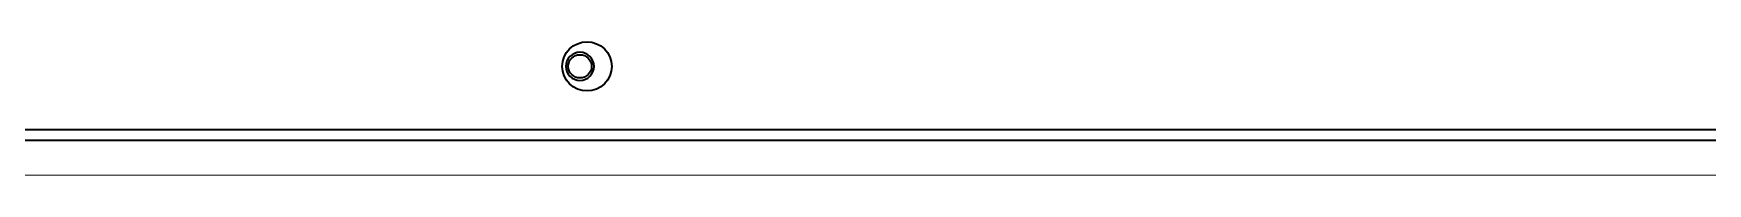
# Model space of a CAD drawing. Header units: inches. Extents: x 185496 to 352137, y 107182 to 179410.
# Drawn here: x 244383.5 to 244621, y 164668.9 to 164687.9 of the extents above; entities that cross this region are included whole.
import ezdxf

# ---------------------------------------------------------------- set-up
doc = ezdxf.new("R2010")
doc.units = ezdxf.units.IN
doc.header["$MEASUREMENT"] = 0

# ---------------------------------------------------------------- blocks, each defined once
blk = doc.blocks.new('RAGV')
at = {"color": 7, "lineweight": 35}
for p, q in [((798915.94, -276245.37), (799442.94, -276245.37)), ((798933.94, -276246.87), (799407.44, -276246.87))]:
    blk.add_line(p, q, dxfattribs=at)
at = {"color": 7, "lineweight": 13}
blk.add_line((799407.44, -276251.87), (798914.94, -276251.87), dxfattribs=at)
at = {"color": 7, "lineweight": 35}
for centre, radius in [((799194.94, -276236.37), 3.5), ((799193.94, -276236.37), 1.65)]:
    blk.add_circle(centre, radius, dxfattribs=at)
for start, end in [(0, 180), (180, 0)]:
    blk.add_arc((799193.94, -276236.37), 2, start, end, dxfattribs=at)

msp = doc.modelspace()

# ---------------------------------------------------------------- block references
at = {"color": 30}
msp.add_blockref('RAGV', (-554732.89, 440920.8, 148285.2), dxfattribs=at)

doc.saveas('drawing.dxf')
